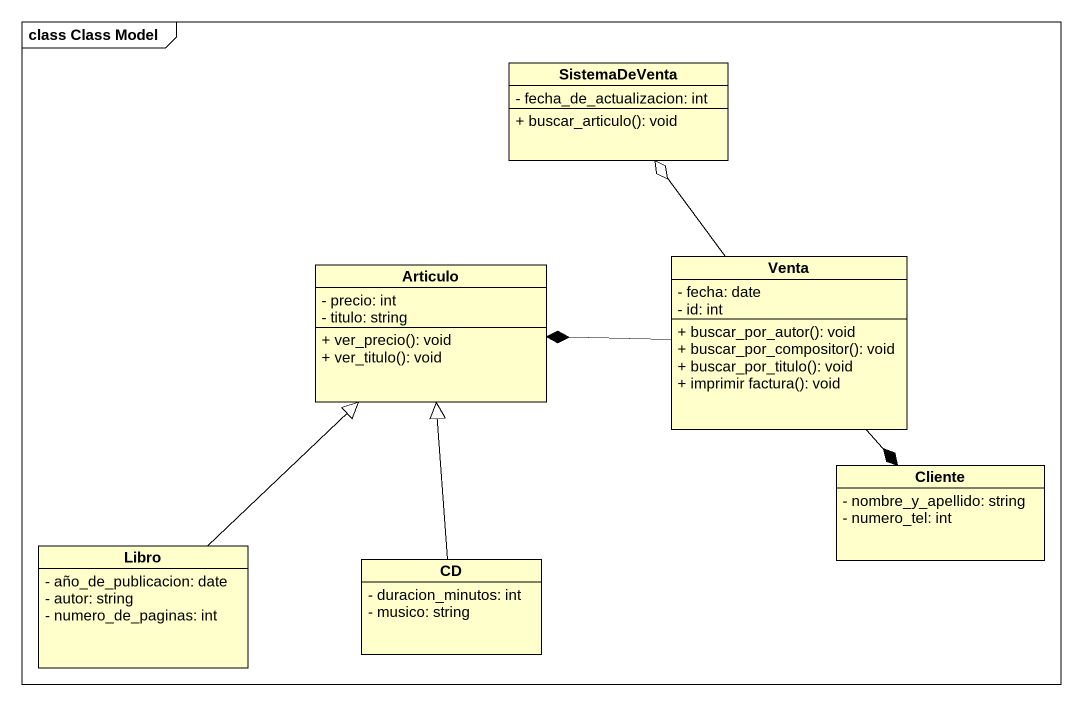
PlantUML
@startuml
mainframe class Class Model
hide circle
hide empty members
skinparam classAttributeIconSize 0
class SistemaDeVenta {
  - fecha_de_actualizacion: int
  + buscar_articulo(): void
}
class Articulo {
  - precio: int
  - titulo: string
  + ver_precio(): void
  + ver_titulo(): void
}
class Venta {
  - fecha: date
  - id: int
  + buscar_por_autor(): void
  + buscar_por_compositor(): void
  + buscar_por_titulo(): void
  + imprimir factura(): void
}
class Cliente {
  - nombre_y_apellido: string
  - numero_tel: int
}
class Libro {
  - año_de_publicacion: date
  - autor: string
  - numero_de_paginas: int
}
class CD {
  - duracion_minutos: int
  - musico: string
}
Venta -up-o SistemaDeVenta
Venta -left-* Articulo
Venta --* Cliente
Libro -up-|> Articulo
CD -up-|> Articulo
@enduml
